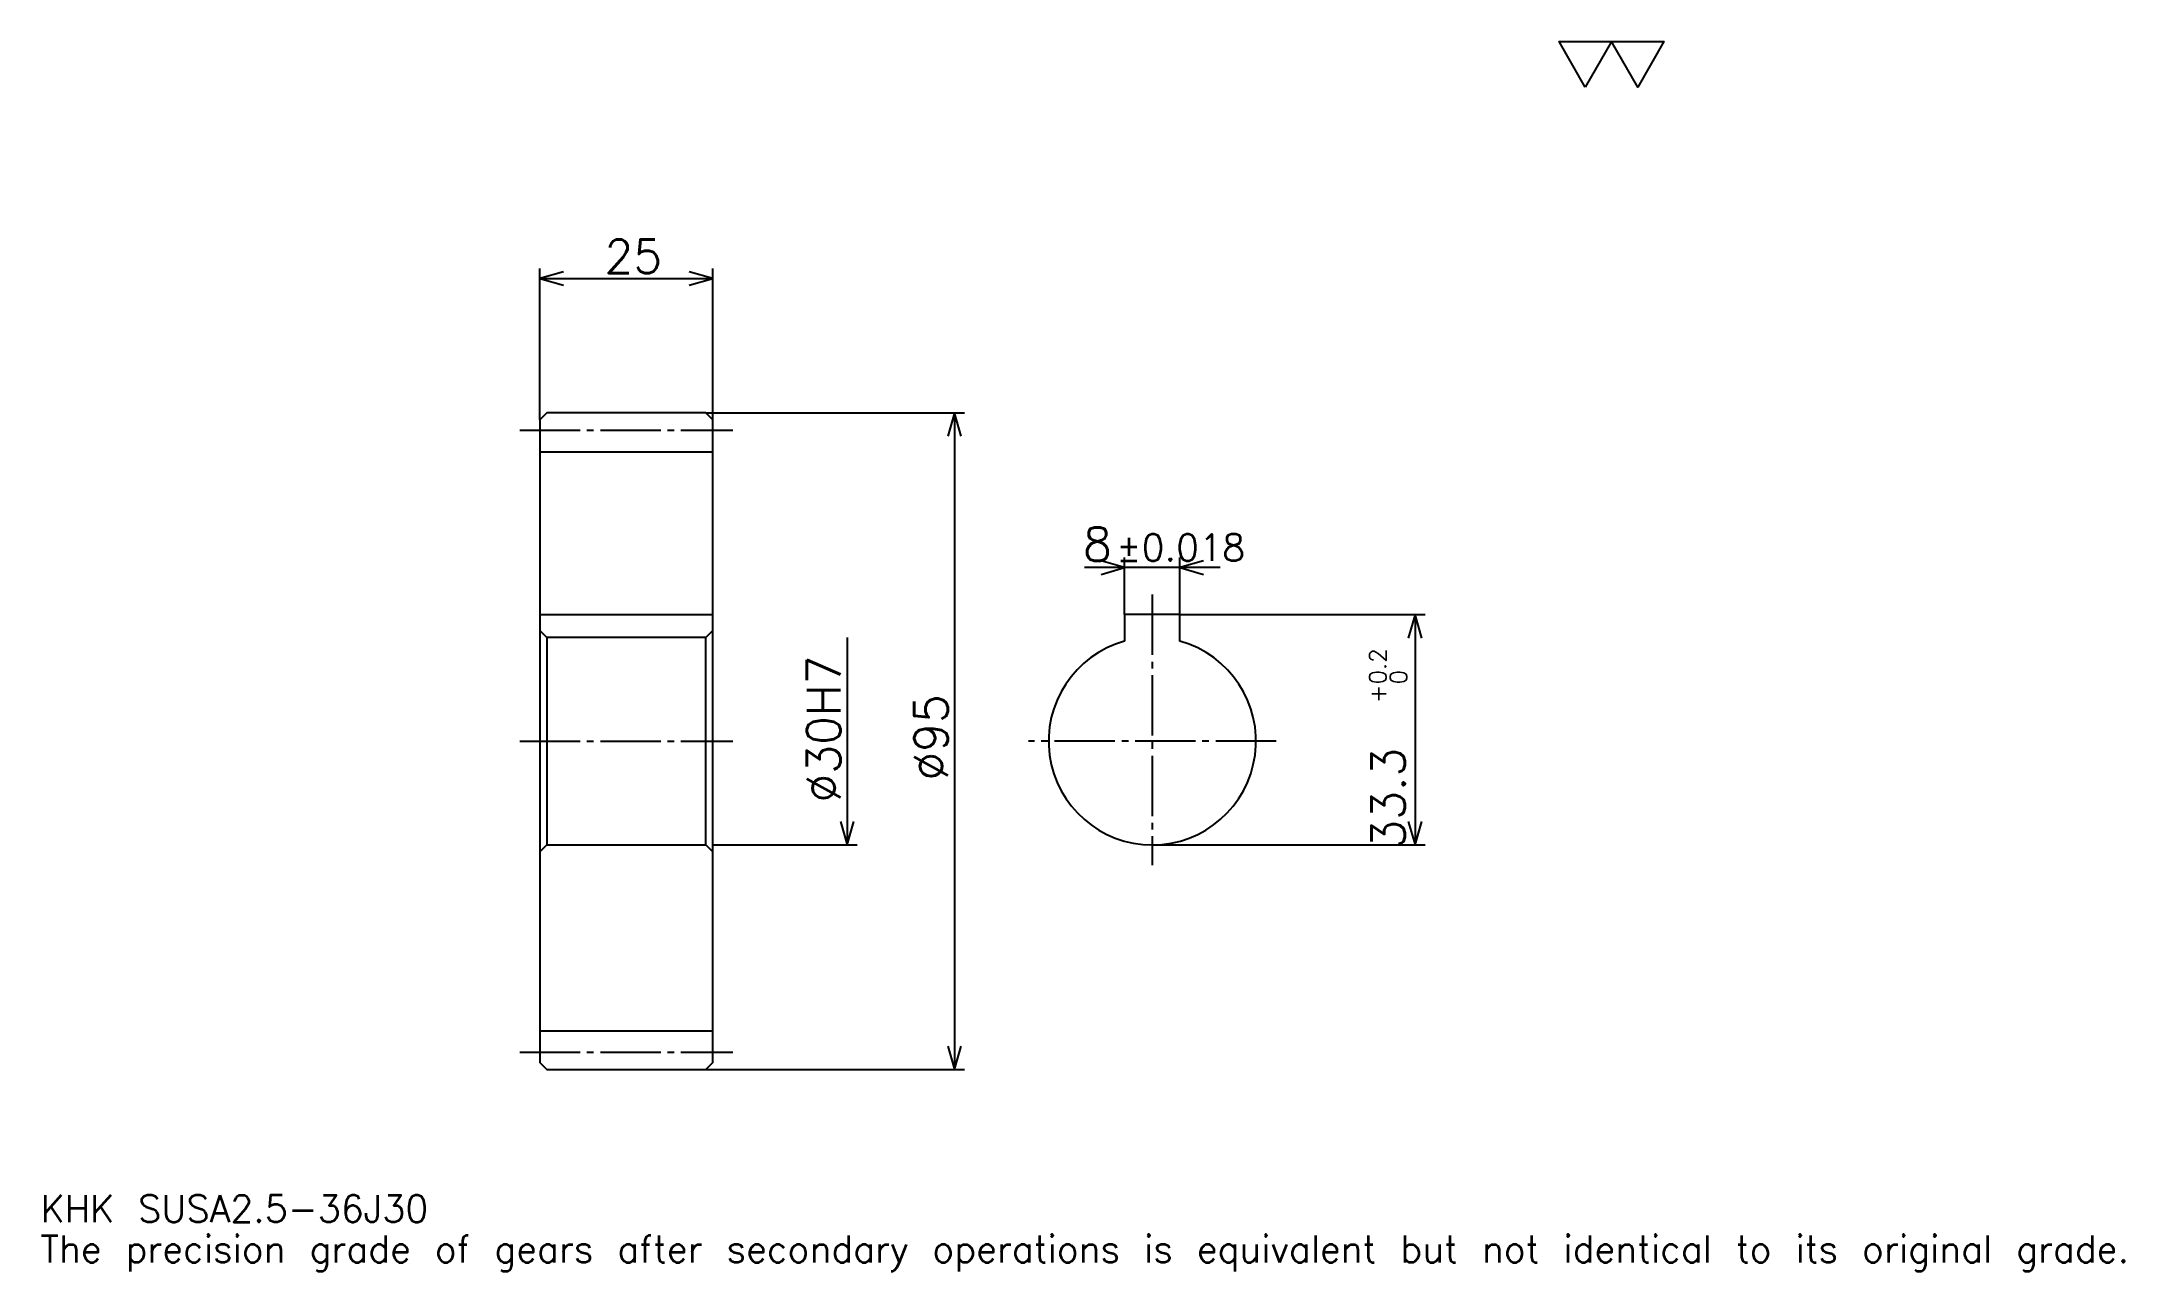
# Model space of a CAD drawing. Extents: x 10 to 311, y 4 to 181.
import ezdxf

# ---------------------------------------------------------------- set-up
doc = ezdxf.new("R2010")
doc.units = 0
doc.linetypes.add('DASHDOT', pattern=[11.657608, 8.743207, -0.971467, 0.971467, -0.971467])
doc.layers.get('0').update_dxf_attribs({"linetype": 'CONTINUOUS'})
doc.layers.add('DASHDOT', color=6, linetype='DASHDOT')
doc.styles.add('KANJI', font='TXT', dxfattribs={"bigfont": 'BIGFONT'})

msp = doc.modelspace()

# ---------------------------------------------------------------- linework, layer by layer
at = {"color": 5}
for p, q in [((81.947006, 127.747963), (81.947006, 148.634521)), ((106.947006, 127.747963), (106.947006, 148.634521)), ((81.947006, 147.177307), (106.947006, 147.177307)), ((81.947006, 126.747963), (81.947006, 127.747963)), ((105.947006, 127.747963), (106.947006, 127.747963)), ((106.947006, 127.747963), (143.377045, 127.747963)), ((106.947006, 126.747963), (106.947006, 127.747963)), ((141.91983, 127.747963), (141.91983, 32.747963)), ((166.520386, 98.547958), (166.520386, 106.805435)), ((174.520386, 98.547958), (174.520386, 106.805435)), ((180.349182, 105.348236), (160.691574, 105.348236)), ((174.520386, 98.547958), (209.978943, 98.547958)), ((208.521729, 98.547958), (208.521729, 65.247963)), ((126.376358, 95.247963), (126.376358, 65.247963)), ((106.947006, 65.247963), (127.833557, 65.247963)), ((170.520386, 65.247963), (209.978943, 65.247963)), ((105.947006, 32.747963), (106.947006, 32.747963)), ((106.947006, 32.747963), (143.377045, 32.747963))]:
    msp.add_line(p, q, dxfattribs=at)
at = {"color": 4}
for p, q in [((81.947006, 122.122963), (106.947006, 122.122963)), ((81.947006, 98.547958), (106.947006, 98.547958)), ((106.947006, 96.247963), (105.947006, 95.247963)), ((81.947006, 64.247963), (82.947006, 65.247963)), ((106.947006, 64.247963), (105.947006, 65.247963)), ((81.947006, 38.372963), (106.947006, 38.372963))]:
    msp.add_line(p, q, dxfattribs=at)
at = {"color": 7}
msp.add_lwpolyline([(233.152176, 174.864136), (229.363449, 181.431259), (244.518341, 181.431259), (240.729614, 174.864136), (236.940903, 181.431259), (233.152176, 174.864136)], dxfattribs=at)
at = {"color": 5}
for points in [[(85.347145, 148.148773), (81.947006, 147.177307), (85.347145, 146.205841)], [(103.546875, 146.205841), (106.947006, 147.177307), (103.546875, 148.148773)], [(142.891296, 124.347824), (141.91983, 127.747963), (140.948364, 124.347824)], [(163.120239, 104.37677), (166.520386, 105.348236), (163.120239, 106.319702)], [(177.920517, 106.319702), (174.520386, 105.348236), (177.920517, 104.37677)], [(209.493195, 95.147827), (208.521729, 98.547958), (207.550262, 95.147827)], [(125.404892, 68.648102), (126.376358, 65.247963), (127.347824, 68.648102)], [(207.550262, 68.648102), (208.521729, 65.247963), (209.493195, 68.648102)], [(140.948364, 36.148098), (141.91983, 32.747963), (142.891296, 36.148098)]]:
    msp.add_lwpolyline(points, dxfattribs=at)
at = {"color": 4}
for points in [[(81.947006, 64.247963), (81.947006, 33.747963), (82.947006, 32.747963), (105.947006, 32.747963), (106.947006, 33.747963), (106.947006, 126.747963), (105.947006, 127.747963), (82.947006, 127.747963), (81.947006, 126.747963), (81.947006, 64.247963)], [(174.520386, 94.704796), (174.520386, 98.547958), (166.520386, 98.547958), (166.520386, 94.704796)], [(81.947006, 96.247963), (82.947006, 95.247963), (82.947006, 65.247963), (105.947006, 65.247963), (105.947006, 95.247963), (82.947006, 95.247963)]]:
    msp.add_lwpolyline(points, dxfattribs=at)
msp.add_arc((170.520386, 80.247963), 15, 105.46601032, 74.53398968, dxfattribs=at)
at = {"layer": 'DASHDOT', "color": 7}
for p, q in [((79.0326, 125.247963), (109.861404, 125.247963)), ((170.520386, 101.462364), (170.520386, 62.333561)), ((79.0326, 80.247963), (109.861404, 80.247963)), ((188.434784, 80.247963), (152.605972, 80.247963)), ((79.0326, 35.247963), (109.861404, 35.247963))]:
    msp.add_line(p, q, dxfattribs=at)

# ---------------------------------------------------------------- texts
at = {"color": 7, "style": 'KANJI'}
for s, height, p in [('25', 4.857337, (91.289734, 147.954498)), ('8', 4.857337, (160.493866, 106.319702)), ('%%p0.018', 3.88587, (165.302032, 106.319702)), ('KHK SUSA2.5-36J30', 3.88587, (9.714674, 10.686141)), ('The precision grade of gears after secondary operations is equivalent but not identical to its original grade.', 3.88587, (9.714674, 4.857337))]:
    msp.add_text(s, height=height, dxfattribs=at).set_placement(p)
for s, height, p in [('%%c30H7', 4.857337, (125.404892, 71.383324)), ('0.2', 2.428668, (204.344421, 88.46254)), ('+', 2.428668, (204.344421, 85.742432)), ('0', 2.428668, (207.355972, 88.46254)), ('%%c95', 4.857337, (140.948364, 74.540588)), ('33.3', 4.857337, (207.064545, 64.717957))]:
    msp.add_text(s, height=height, rotation=90, dxfattribs=at).set_placement(p)

doc.saveas('drawing.dxf')
